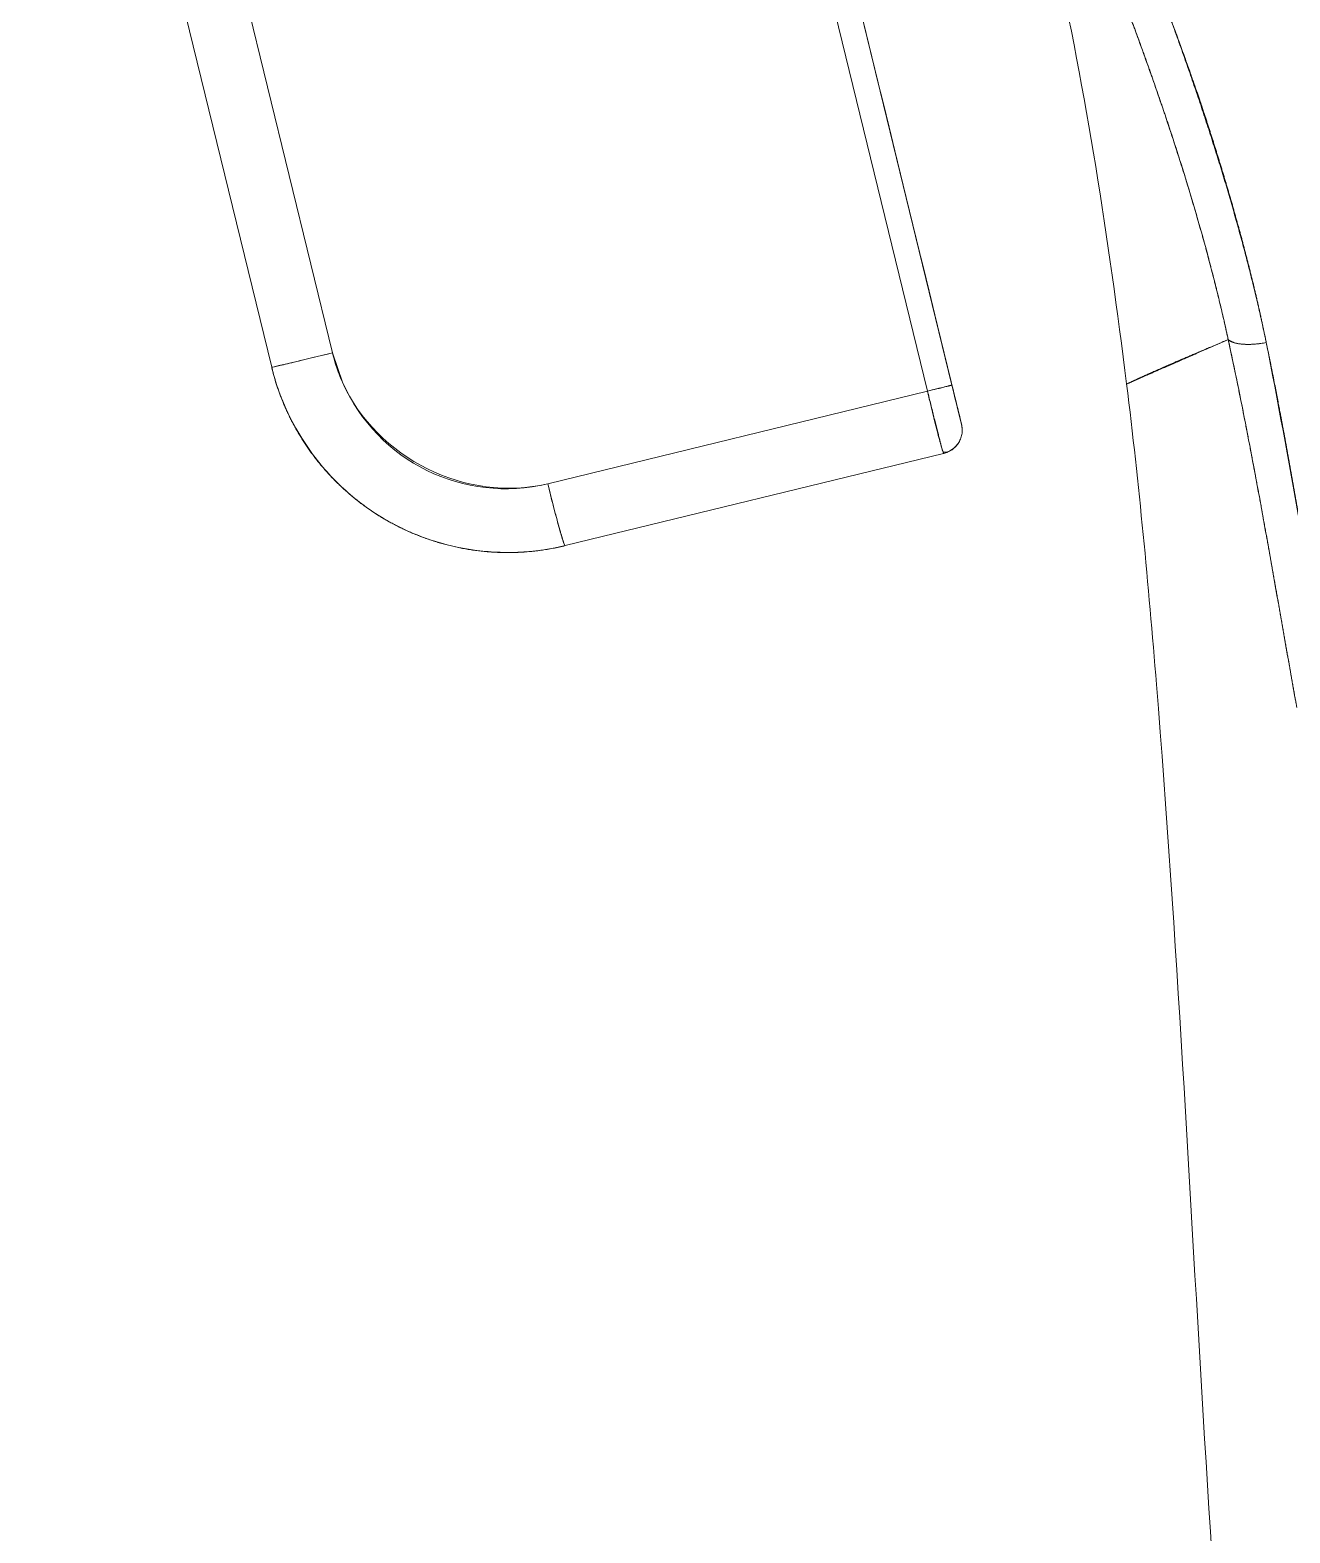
# Model space of a CAD drawing. Header units: millimetres. Extents: x 15137 to 17513, y -10160 to -6800.
# Drawn here: x 17014.27 to 17029.83, y -8342.98 to -8324.4 of the extents above; entities that cross this region are included whole.
import ezdxf

# ---------------------------------------------------------------- set-up
doc = ezdxf.new("R2010")
doc.units = ezdxf.units.MM

msp = doc.modelspace()

# ---------------------------------------------------------------- linework, layer by layer
at = {"linetype": 'Continuous', "lineweight": 18}
for p, q in [((17018.01, -8328.394), (17015.026, -8316.152)), ((17015.026, -8316.152), (17018.01, -8328.394)), ((17014.274, -8316.33), (17017.258, -8328.572)), ((17017.258, -8328.572), (17014.274, -8316.33)), ((17023.1, -8319.6), (17025.359, -8328.867)), ((17025.359, -8328.867), (17023.1, -8319.6)), ((17025.66, -8328.791), (17023.401, -8319.524)), ((17025.779, -8329.274), (17023.403, -8319.524)), ((17018.133, -8328.757), (17018.01, -8328.394)), ((17025.359, -8328.867), (17020.668, -8330.01)), ((17020.668, -8330.01), (17025.359, -8328.867)), ((17025.779, -8329.274), (17025.779, -8329.274)), ((17020.883, -8330.776), (17025.558, -8329.636)), ((17025.558, -8329.636), (17020.883, -8330.776))]:
    msp.add_line(p, q, dxfattribs=at)
for centre, major_axis, ratio, start_param, end_param in [((17018.035, -8328.382), (0.777, 0.189), 0.006064, 3.141593, 4.678013), ((17025.368, -8328.862), (0.291, 0.071), 0.006063, 4.677992, 6.280997), ((17020.694, -8329.999), (0.189, -0.777), 0.03437, 4.718449, 6.283185)]:
    msp.add_ellipse(centre, major_axis=major_axis, ratio=ratio, start_param=start_param, end_param=end_param, dxfattribs=at)
for points, knots in [([(17016.868, -8229.691), (17018.514, -8231.779), (17023.777, -8238.779), (17031.71, -8251.961), (17037.678, -8264.42), (17042.222, -8274.788), (17047.951, -8292.458), (17051.978, -8314.488), (17053.504, -8332.502), (17055.111, -8348.98), (17056.809, -8366.67), (17058.489, -8384.925), (17060.189, -8403.854), (17061.811, -8422.163), (17062.844, -8433.89), (17063.363, -8439.757)], [0, 0, 0, 0, 0.036359, 0.115956, 0.195553, 0.275151, 0.354748, 0.434345, 0.513942, 0.593539, 0.673136, 0.752733, 0.83233, 0.911927, 1, 1, 1, 1]), ([(17063.363, -8439.757), (17062.844, -8433.89), (17061.811, -8422.163), (17060.189, -8403.854), (17058.489, -8384.925), (17056.809, -8366.67), (17055.111, -8348.98), (17053.504, -8332.502), (17051.978, -8314.488), (17047.951, -8292.458), (17042.222, -8274.788), (17037.678, -8264.42), (17031.71, -8251.961), (17023.777, -8238.779), (17018.514, -8231.779), (17016.868, -8229.691)], [0, 0, 0, 0, 0.088073, 0.16767, 0.247267, 0.326864, 0.406461, 0.486058, 0.565655, 0.645252, 0.724849, 0.804447, 0.884044, 0.963641, 1, 1, 1, 1]), ([(17029.072, -8328.229), (17029.068, -8328.211), (17029.06, -8328.174), (17029.048, -8328.119), (17029.036, -8328.065), (17029.024, -8328.01), (17029.011, -8327.955), (17028.998, -8327.9), (17028.986, -8327.846), (17028.973, -8327.791), (17028.959, -8327.736), (17028.946, -8327.682), (17028.933, -8327.627), (17028.919, -8327.572), (17028.905, -8327.518), (17028.892, -8327.463), (17028.878, -8327.408), (17028.863, -8327.354), (17028.849, -8327.299), (17028.835, -8327.244), (17028.82, -8327.19), (17028.805, -8327.135), (17028.791, -8327.08), (17028.776, -8327.026), (17028.761, -8326.971), (17028.745, -8326.917), (17028.73, -8326.862), (17028.714, -8326.807), (17028.699, -8326.753), (17028.683, -8326.698), (17028.667, -8326.643), (17028.651, -8326.589), (17028.635, -8326.534), (17028.619, -8326.48), (17028.603, -8326.425), (17028.586, -8326.37), (17028.569, -8326.315), (17028.553, -8326.261), (17028.536, -8326.206), (17028.519, -8326.151), (17028.502, -8326.097), (17028.485, -8326.042), (17028.467, -8325.987), (17028.45, -8325.932), (17028.432, -8325.878), (17028.415, -8325.823), (17028.397, -8325.768), (17028.379, -8325.713), (17028.361, -8325.658), (17028.343, -8325.603), (17028.325, -8325.548), (17028.306, -8325.493), (17028.288, -8325.439), (17028.269, -8325.384), (17028.251, -8325.329), (17028.232, -8325.274), (17028.213, -8325.219), (17028.194, -8325.164), (17028.175, -8325.108), (17028.156, -8325.053), (17028.136, -8324.998), (17028.117, -8324.943), (17028.098, -8324.888), (17028.078, -8324.833), (17028.058, -8324.778), (17028.038, -8324.722), (17028.019, -8324.667), (17027.998, -8324.612), (17027.978, -8324.557), (17027.958, -8324.501), (17027.938, -8324.446), (17027.917, -8324.391), (17027.897, -8324.335), (17027.876, -8324.28), (17027.856, -8324.224), (17027.835, -8324.169), (17027.814, -8324.113), (17027.793, -8324.058), (17027.772, -8324.002), (17027.75, -8323.947), (17027.729, -8323.891), (17027.708, -8323.835), (17027.686, -8323.78), (17027.665, -8323.724), (17027.643, -8323.668), (17027.621, -8323.613), (17027.599, -8323.557), (17027.577, -8323.501), (17027.555, -8323.445), (17027.533, -8323.389), (17027.511, -8323.333), (17027.488, -8323.277), (17027.466, -8323.221), (17027.443, -8323.166), (17027.421, -8323.11), (17027.398, -8323.053), (17027.375, -8322.997), (17027.352, -8322.941), (17027.329, -8322.885), (17027.306, -8322.829), (17027.283, -8322.773), (17027.26, -8322.717), (17027.236, -8322.66), (17027.213, -8322.604), (17027.189, -8322.548), (17027.166, -8322.492), (17027.142, -8322.435), (17027.118, -8322.379), (17027.094, -8322.322), (17027.07, -8322.266), (17027.046, -8322.209), (17027.022, -8322.153), (17026.998, -8322.096), (17026.974, -8322.04), (17026.949, -8321.983), (17026.925, -8321.927), (17026.9, -8321.87), (17026.876, -8321.813), (17026.851, -8321.756), (17026.826, -8321.7), (17026.802, -8321.643), (17026.777, -8321.586), (17026.752, -8321.529), (17026.727, -8321.472), (17026.702, -8321.415), (17026.676, -8321.358), (17026.651, -8321.301), (17026.626, -8321.244), (17026.6, -8321.187), (17026.575, -8321.13), (17026.549, -8321.073), (17026.524, -8321.016), (17026.498, -8320.958), (17026.472, -8320.901), (17026.447, -8320.844), (17026.421, -8320.786), (17026.395, -8320.729), (17026.369, -8320.672), (17026.343, -8320.614), (17026.317, -8320.557), (17026.291, -8320.499), (17026.264, -8320.442), (17026.238, -8320.384), (17026.212, -8320.326), (17026.186, -8320.268), (17026.159, -8320.211), (17026.133, -8320.153), (17026.106, -8320.095), (17026.08, -8320.037), (17026.054, -8319.979), (17026.027, -8319.921), (17026, -8319.863), (17025.974, -8319.805), (17025.947, -8319.747), (17025.921, -8319.689), (17025.894, -8319.63), (17025.867, -8319.572), (17025.841, -8319.514), (17025.814, -8319.455), (17025.787, -8319.397), (17025.76, -8319.338), (17025.734, -8319.28), (17025.707, -8319.221), (17025.68, -8319.162), (17025.653, -8319.103), (17025.627, -8319.045), (17025.6, -8318.986), (17025.573, -8318.927), (17025.547, -8318.868), (17025.52, -8318.808), (17025.493, -8318.749), (17025.467, -8318.69), (17025.44, -8318.631), (17025.414, -8318.571), (17025.387, -8318.512), (17025.361, -8318.452), (17025.334, -8318.392), (17025.308, -8318.332), (17025.29, -8318.293), (17025.281, -8318.273)], [0, 0, 0, 0, 0.004549, 0.009105, 0.013666, 0.018233, 0.022806, 0.027386, 0.031972, 0.036565, 0.041165, 0.045772, 0.050386, 0.055008, 0.059636, 0.064272, 0.068916, 0.073568, 0.078228, 0.082896, 0.087572, 0.092256, 0.096949, 0.101651, 0.106361, 0.11108, 0.115808, 0.120545, 0.125292, 0.130047, 0.134812, 0.139587, 0.144371, 0.149165, 0.153969, 0.158783, 0.163608, 0.168442, 0.173287, 0.178142, 0.183007, 0.187884, 0.192771, 0.197669, 0.202578, 0.207498, 0.212429, 0.217371, 0.222325, 0.22729, 0.232267, 0.237256, 0.242256, 0.247268, 0.252293, 0.257329, 0.262377, 0.267438, 0.272511, 0.277597, 0.282695, 0.287806, 0.292929, 0.298066, 0.303215, 0.308378, 0.313553, 0.318742, 0.323944, 0.32916, 0.334389, 0.339632, 0.344888, 0.350158, 0.355443, 0.360741, 0.366053, 0.37138, 0.376721, 0.382076, 0.387446, 0.39283, 0.398229, 0.403643, 0.409072, 0.414515, 0.419974, 0.425448, 0.430937, 0.436442, 0.441962, 0.447498, 0.453049, 0.458616, 0.464199, 0.469798, 0.475413, 0.481044, 0.486691, 0.492355, 0.498035, 0.503732, 0.509445, 0.515175, 0.520922, 0.526686, 0.532467, 0.538265, 0.54408, 0.549913, 0.555763, 0.56163, 0.567516, 0.573419, 0.57934, 0.585279, 0.591235, 0.59721, 0.603204, 0.609215, 0.615245, 0.621294, 0.627361, 0.633447, 0.639552, 0.645676, 0.651819, 0.657981, 0.664162, 0.670363, 0.676583, 0.682823, 0.689082, 0.695361, 0.70166, 0.707979, 0.714318, 0.720678, 0.727057, 0.733457, 0.739877, 0.746318, 0.75278, 0.759262, 0.765765, 0.772289, 0.778834, 0.785401, 0.791988, 0.798597, 0.805228, 0.81188, 0.818553, 0.825249, 0.831966, 0.838705, 0.845467, 0.85225, 0.859056, 0.865884, 0.872734, 0.879608, 0.886503, 0.893422, 0.900363, 0.907328, 0.914315, 0.921326, 0.92836, 0.935417, 0.942498, 0.949602, 0.95673, 0.963881, 0.971057, 0.978256, 0.98548, 0.992728, 1, 1, 1, 1]), ([(17025.281, -8318.273), (17025.433, -8318.618), (17025.592, -8318.968), (17025.918, -8319.683), (17026.085, -8320.047), (17026.424, -8320.793), (17026.596, -8321.174), (17026.939, -8321.956), (17027.111, -8322.357), (17027.451, -8323.18), (17027.619, -8323.602), (17027.866, -8324.252), (17027.947, -8324.471), (17028.107, -8324.915), (17028.186, -8325.14), (17028.34, -8325.595), (17028.416, -8325.826), (17028.563, -8326.292), (17028.634, -8326.528), (17028.771, -8327.005), (17028.836, -8327.246), (17028.96, -8327.734), (17029.019, -8327.98), (17029.072, -8328.229)], [0, 0, 0, 0, 0.125, 0.125, 0.25, 0.25, 0.375, 0.375, 0.5, 0.5, 0.625, 0.625, 0.6875, 0.6875, 0.75, 0.75, 0.8125, 0.8125, 0.875, 0.875, 0.9375, 0.9375, 1, 1, 1, 1]), ([(17025.861, -8318.421), (17025.869, -8318.44), (17025.887, -8318.481), (17025.914, -8318.543), (17025.942, -8318.606), (17025.97, -8318.671), (17026, -8318.737), (17026.03, -8318.805), (17026.061, -8318.875), (17026.093, -8318.946), (17026.125, -8319.02), (17026.159, -8319.095), (17026.193, -8319.171), (17026.228, -8319.25), (17026.264, -8319.33), (17026.301, -8319.412), (17026.339, -8319.495), (17026.377, -8319.581), (17026.416, -8319.668), (17026.457, -8319.757), (17026.498, -8319.848), (17026.539, -8319.941), (17026.582, -8320.035), (17026.626, -8320.132), (17026.67, -8320.231), (17026.715, -8320.331), (17026.761, -8320.433), (17026.833, -8320.592), (17026.928, -8320.804), (17027.043, -8321.063), (17027.152, -8321.309), (17027.253, -8321.54), (17027.348, -8321.758), (17027.435, -8321.96), (17027.515, -8322.148), (17027.589, -8322.32), (17027.655, -8322.477), (17027.714, -8322.618), (17027.766, -8322.742), (17027.816, -8322.865), (17027.867, -8322.99), (17027.921, -8323.124), (17027.974, -8323.257), (17028.027, -8323.39), (17028.078, -8323.521), (17028.129, -8323.653), (17028.179, -8323.783), (17028.229, -8323.913), (17028.277, -8324.043), (17028.325, -8324.172), (17028.372, -8324.3), (17028.419, -8324.427), (17028.464, -8324.554), (17028.509, -8324.68), (17028.553, -8324.805), (17028.597, -8324.929), (17028.639, -8325.053), (17028.681, -8325.176), (17028.722, -8325.298), (17028.763, -8325.42), (17028.802, -8325.54), (17028.841, -8325.66), (17028.879, -8325.779), (17028.916, -8325.897), (17028.953, -8326.015), (17028.989, -8326.131), (17029.024, -8326.247), (17029.058, -8326.361), (17029.091, -8326.475), (17029.124, -8326.588), (17029.156, -8326.7), (17029.187, -8326.811), (17029.217, -8326.921), (17029.247, -8327.031), (17029.276, -8327.139), (17029.304, -8327.246), (17029.331, -8327.353), (17029.358, -8327.458), (17029.384, -8327.563), (17029.409, -8327.666), (17029.433, -8327.768), (17029.456, -8327.87), (17029.479, -8327.97), (17029.501, -8328.07), (17029.522, -8328.168), (17029.536, -8328.233), (17029.543, -8328.266)], [0, 0, 0, 0, 0.007381, 0.014946, 0.022695, 0.030627, 0.038742, 0.047039, 0.055519, 0.064182, 0.073026, 0.082051, 0.091258, 0.100645, 0.110213, 0.119961, 0.129888, 0.139995, 0.15028, 0.160743, 0.171383, 0.182201, 0.193195, 0.204364, 0.215709, 0.227229, 0.238923, 0.250789, 0.28154, 0.310465, 0.337573, 0.362874, 0.386378, 0.408096, 0.428035, 0.446207, 0.462618, 0.477278, 0.490192, 0.501369, 0.515099, 0.528692, 0.542149, 0.55547, 0.568656, 0.581708, 0.594625, 0.607409, 0.620061, 0.632579, 0.644966, 0.657222, 0.669347, 0.681342, 0.693208, 0.704945, 0.716553, 0.728034, 0.739388, 0.750615, 0.761716, 0.772692, 0.783543, 0.79427, 0.804874, 0.815354, 0.825713, 0.835949, 0.846064, 0.856058, 0.865933, 0.875688, 0.885323, 0.894841, 0.90424, 0.913522, 0.922687, 0.931736, 0.940669, 0.949487, 0.95819, 0.966778, 0.975253, 0.983615, 0.991864, 1, 1, 1, 1]), ([(17029.543, -8328.266), (17029.539, -8328.249), (17029.532, -8328.214), (17029.521, -8328.162), (17029.51, -8328.11), (17029.499, -8328.058), (17029.488, -8328.006), (17029.477, -8327.955), (17029.466, -8327.903), (17029.454, -8327.852), (17029.442, -8327.801), (17029.431, -8327.749), (17029.419, -8327.698), (17029.407, -8327.647), (17029.395, -8327.596), (17029.383, -8327.546), (17029.37, -8327.495), (17029.358, -8327.444), (17029.345, -8327.394), (17029.333, -8327.344), (17029.32, -8327.293), (17029.307, -8327.243), (17029.294, -8327.193), (17029.281, -8327.143), (17029.268, -8327.093), (17029.255, -8327.044), (17029.242, -8326.994), (17029.229, -8326.945), (17029.215, -8326.895), (17029.202, -8326.846), (17029.188, -8326.797), (17029.175, -8326.748), (17029.161, -8326.699), (17029.147, -8326.65), (17029.134, -8326.601), (17029.12, -8326.552), (17029.106, -8326.504), (17029.092, -8326.455), (17029.078, -8326.407), (17029.063, -8326.358), (17029.049, -8326.31), (17029.035, -8326.262), (17029.021, -8326.214), (17029.006, -8326.166), (17028.992, -8326.118), (17028.977, -8326.071), (17028.963, -8326.023), (17028.948, -8325.976), (17028.933, -8325.928), (17028.919, -8325.881), (17028.904, -8325.834), (17028.889, -8325.786), (17028.874, -8325.739), (17028.859, -8325.693), (17028.844, -8325.646), (17028.829, -8325.599), (17028.814, -8325.552), (17028.799, -8325.506), (17028.784, -8325.459), (17028.768, -8325.411), (17028.749, -8325.353), (17028.723, -8325.277), (17028.689, -8325.177), (17028.646, -8325.053), (17028.594, -8324.905), (17028.533, -8324.734), (17028.463, -8324.54), (17028.383, -8324.324), (17028.275, -8324.036), (17028.147, -8323.706), (17028.012, -8323.364), (17027.899, -8323.084), (17027.813, -8322.872), (17027.745, -8322.707), (17027.688, -8322.569), (17027.631, -8322.432), (17027.574, -8322.296), (17027.516, -8322.16), (17027.459, -8322.026), (17027.402, -8321.892), (17027.344, -8321.759), (17027.287, -8321.626), (17027.23, -8321.495), (17027.172, -8321.364), (17027.115, -8321.234), (17027.058, -8321.104), (17027.001, -8320.976), (17026.944, -8320.848), (17026.887, -8320.721), (17026.831, -8320.594), (17026.774, -8320.468), (17026.718, -8320.343), (17026.662, -8320.218), (17026.606, -8320.094), (17026.551, -8319.971), (17026.495, -8319.848), (17026.44, -8319.726), (17026.386, -8319.605), (17026.331, -8319.484), (17026.277, -8319.364), (17026.224, -8319.244), (17026.17, -8319.125), (17026.118, -8319.006), (17026.065, -8318.888), (17026.013, -8318.77), (17025.962, -8318.653), (17025.911, -8318.537), (17025.877, -8318.459), (17025.861, -8318.421)], [0, 0, 0, 0, 0.00435, 0.008698, 0.013045, 0.017391, 0.021734, 0.026077, 0.030417, 0.034757, 0.039094, 0.04343, 0.047765, 0.052097, 0.056429, 0.060759, 0.065087, 0.069414, 0.073739, 0.078063, 0.082385, 0.086706, 0.091026, 0.095343, 0.09966, 0.103975, 0.108288, 0.1126, 0.116911, 0.12122, 0.125528, 0.129834, 0.134139, 0.138442, 0.142745, 0.147045, 0.151345, 0.155642, 0.159939, 0.164234, 0.168528, 0.17282, 0.177111, 0.181401, 0.185689, 0.189976, 0.194261, 0.198545, 0.202828, 0.20711, 0.21139, 0.215668, 0.219946, 0.224222, 0.228497, 0.23277, 0.237043, 0.241313, 0.245583, 0.249851, 0.254622, 0.261674, 0.271007, 0.282621, 0.296516, 0.312692, 0.331149, 0.351887, 0.374907, 0.415035, 0.449258, 0.477576, 0.499988, 0.514272, 0.528557, 0.542842, 0.557128, 0.571414, 0.585701, 0.599988, 0.614275, 0.628562, 0.64285, 0.657138, 0.671426, 0.685715, 0.700003, 0.714291, 0.72858, 0.742868, 0.757156, 0.771444, 0.785732, 0.80002, 0.814307, 0.828594, 0.842881, 0.857167, 0.871453, 0.885739, 0.900024, 0.914308, 0.928592, 0.942875, 0.957158, 0.971439, 0.98572, 1, 1, 1, 1]), ([(17027.817, -8328.777), (17027.819, -8328.776), (17027.835, -8328.77), (17027.89, -8328.746), (17027.914, -8328.736), (17027.973, -8328.71), (17028.01, -8328.694), (17028.099, -8328.655), (17028.151, -8328.632), (17028.276, -8328.578), (17028.348, -8328.546), (17028.475, -8328.491), (17028.52, -8328.471), (17028.618, -8328.428), (17028.67, -8328.405), (17028.832, -8328.334), (17028.949, -8328.283), (17029.072, -8328.229)], [0, 0, 0, 0, 0.25, 0.25, 0.375, 0.375, 0.5, 0.5, 0.625, 0.625, 0.75, 0.75, 0.8125, 0.8125, 0.875, 0.875, 1, 1, 1, 1]), ([(17029.072, -8328.229), (17029.062, -8328.234), (17029.042, -8328.242), (17029.012, -8328.255), (17028.983, -8328.268), (17028.953, -8328.28), (17028.924, -8328.293), (17028.895, -8328.305), (17028.867, -8328.317), (17028.838, -8328.329), (17028.81, -8328.341), (17028.782, -8328.353), (17028.755, -8328.364), (17028.728, -8328.376), (17028.701, -8328.387), (17028.675, -8328.398), (17028.649, -8328.41), (17028.623, -8328.42), (17028.598, -8328.431), (17028.573, -8328.442), (17028.549, -8328.452), (17028.525, -8328.462), (17028.501, -8328.472), (17028.478, -8328.482), (17028.456, -8328.492), (17028.434, -8328.501), (17028.412, -8328.511), (17028.391, -8328.52), (17028.37, -8328.529), (17028.35, -8328.537), (17028.331, -8328.546), (17028.312, -8328.554), (17028.293, -8328.563), (17028.275, -8328.571), (17028.257, -8328.579), (17028.24, -8328.586), (17028.223, -8328.594), (17028.206, -8328.601), (17028.19, -8328.608), (17028.174, -8328.615), (17028.159, -8328.622), (17028.144, -8328.629), (17028.13, -8328.636), (17028.116, -8328.642), (17028.102, -8328.648), (17028.088, -8328.654), (17028.075, -8328.66), (17028.062, -8328.666), (17028.05, -8328.672), (17028.038, -8328.678), (17028.026, -8328.683), (17028.014, -8328.688), (17028.003, -8328.693), (17027.992, -8328.698), (17027.982, -8328.703), (17027.972, -8328.708), (17027.962, -8328.712), (17027.953, -8328.717), (17027.943, -8328.721), (17027.935, -8328.725), (17027.926, -8328.729), (17027.918, -8328.733), (17027.91, -8328.736), (17027.903, -8328.74), (17027.896, -8328.743), (17027.889, -8328.746), (17027.882, -8328.749), (17027.876, -8328.752), (17027.87, -8328.755), (17027.865, -8328.758), (17027.86, -8328.76), (17027.855, -8328.762), (17027.85, -8328.764), (17027.846, -8328.766), (17027.842, -8328.768), (17027.838, -8328.77), (17027.835, -8328.771), (17027.832, -8328.772), (17027.829, -8328.774), (17027.827, -8328.775), (17027.824, -8328.775), (17027.822, -8328.776), (17027.821, -8328.777), (17027.819, -8328.777), (17027.818, -8328.777), (17027.817, -8328.777), (17027.817, -8328.777), (17027.817, -8328.777)], [0, 0, 0, 0, 0.010185, 0.020378, 0.03058, 0.040791, 0.051013, 0.061245, 0.07149, 0.081748, 0.09202, 0.102307, 0.11261, 0.122931, 0.133269, 0.143627, 0.154005, 0.164404, 0.174826, 0.185271, 0.195742, 0.206238, 0.216762, 0.227315, 0.237897, 0.24851, 0.259156, 0.269837, 0.280552, 0.291305, 0.302095, 0.312926, 0.323798, 0.334713, 0.345672, 0.356677, 0.367729, 0.37883, 0.389981, 0.401184, 0.412441, 0.423752, 0.435121, 0.446547, 0.458033, 0.469581, 0.481191, 0.492865, 0.504603, 0.516405, 0.528272, 0.540204, 0.5522, 0.564262, 0.576389, 0.588583, 0.600842, 0.613168, 0.62556, 0.638019, 0.650545, 0.663139, 0.6758, 0.688529, 0.701327, 0.714192, 0.727127, 0.74013, 0.753202, 0.766342, 0.779551, 0.792828, 0.806173, 0.819585, 0.833065, 0.846613, 0.860227, 0.873908, 0.887656, 0.90147, 0.91535, 0.929295, 0.943307, 0.957383, 0.971524, 0.98573, 1, 1, 1, 1]), ([(17029.919, -8332.775), (17029.916, -8332.755), (17029.909, -8332.716), (17029.898, -8332.657), (17029.888, -8332.598), (17029.877, -8332.538), (17029.867, -8332.478), (17029.856, -8332.418), (17029.845, -8332.358), (17029.835, -8332.297), (17029.824, -8332.235), (17029.813, -8332.174), (17029.802, -8332.112), (17029.791, -8332.05), (17029.78, -8331.987), (17029.769, -8331.924), (17029.758, -8331.861), (17029.747, -8331.797), (17029.736, -8331.734), (17029.724, -8331.669), (17029.713, -8331.605), (17029.702, -8331.54), (17029.69, -8331.475), (17029.679, -8331.409), (17029.667, -8331.343), (17029.655, -8331.277), (17029.644, -8331.211), (17029.632, -8331.144), (17029.62, -8331.077), (17029.608, -8331.009), (17029.596, -8330.942), (17029.584, -8330.874), (17029.572, -8330.805), (17029.559, -8330.737), (17029.547, -8330.668), (17029.535, -8330.598), (17029.522, -8330.529), (17029.509, -8330.459), (17029.497, -8330.388), (17029.484, -8330.318), (17029.471, -8330.247), (17029.458, -8330.176), (17029.445, -8330.104), (17029.431, -8330.033), (17029.418, -8329.961), (17029.405, -8329.888), (17029.391, -8329.816), (17029.377, -8329.743), (17029.363, -8329.67), (17029.349, -8329.596), (17029.335, -8329.523), (17029.321, -8329.449), (17029.307, -8329.374), (17029.292, -8329.3), (17029.278, -8329.225), (17029.263, -8329.15), (17029.248, -8329.074), (17029.233, -8328.999), (17029.217, -8328.923), (17029.202, -8328.847), (17029.186, -8328.77), (17029.171, -8328.694), (17029.155, -8328.617), (17029.138, -8328.54), (17029.122, -8328.463), (17029.106, -8328.385), (17029.089, -8328.307), (17029.078, -8328.255), (17029.072, -8328.229)], [0, 0, 0, 0, 0.012536, 0.025149, 0.037838, 0.050605, 0.063449, 0.07637, 0.089369, 0.102445, 0.1156, 0.128832, 0.142143, 0.155532, 0.168999, 0.182545, 0.196171, 0.209875, 0.223658, 0.237522, 0.251464, 0.265487, 0.27959, 0.293773, 0.308036, 0.322381, 0.336806, 0.351312, 0.3659, 0.380569, 0.395321, 0.410154, 0.425069, 0.440067, 0.455146, 0.470309, 0.485554, 0.500881, 0.516292, 0.531785, 0.547362, 0.563021, 0.578765, 0.594592, 0.610502, 0.626497, 0.642575, 0.658738, 0.674985, 0.691317, 0.707733, 0.724234, 0.740821, 0.757493, 0.77425, 0.791094, 0.808023, 0.825039, 0.842141, 0.85933, 0.876606, 0.893969, 0.91142, 0.928959, 0.946586, 0.964302, 0.982106, 1, 1, 1, 1]), ([(17029.072, -8328.229), (17029.151, -8328.591), (17029.226, -8328.958), (17029.37, -8329.702), (17029.44, -8330.078), (17029.578, -8330.838), (17029.645, -8331.222), (17029.781, -8331.995), (17029.85, -8332.384), (17029.919, -8332.775)], [0, 0, 0, 0, 0.25, 0.25, 0.5, 0.5, 0.75, 0.75, 1, 1, 1, 1]), ([(17030.331, -8332.739), (17030.328, -8332.717), (17030.32, -8332.673), (17030.309, -8332.608), (17030.298, -8332.543), (17030.288, -8332.477), (17030.277, -8332.412), (17030.266, -8332.346), (17030.255, -8332.281), (17030.244, -8332.216), (17030.233, -8332.15), (17030.222, -8332.085), (17030.211, -8332.02), (17030.201, -8331.955), (17030.19, -8331.89), (17030.179, -8331.824), (17030.168, -8331.759), (17030.157, -8331.694), (17030.147, -8331.629), (17030.136, -8331.564), (17030.125, -8331.499), (17030.114, -8331.434), (17030.104, -8331.37), (17030.093, -8331.305), (17030.082, -8331.24), (17030.071, -8331.175), (17030.06, -8331.111), (17030.05, -8331.046), (17030.039, -8330.982), (17030.028, -8330.917), (17030.017, -8330.853), (17030.007, -8330.788), (17029.996, -8330.724), (17029.985, -8330.66), (17029.974, -8330.595), (17029.963, -8330.531), (17029.94, -8330.395), (17029.904, -8330.187), (17029.856, -8329.908), (17029.806, -8329.631), (17029.771, -8329.441), (17029.752, -8329.336), (17029.747, -8329.311), (17029.741, -8329.278), (17029.734, -8329.237), (17029.724, -8329.188), (17029.714, -8329.132), (17029.701, -8329.067), (17029.687, -8328.994), (17029.672, -8328.913), (17029.655, -8328.824), (17029.636, -8328.727), (17029.615, -8328.623), (17029.593, -8328.511), (17029.568, -8328.391), (17029.551, -8328.308), (17029.543, -8328.266)], [0, 0, 0, 0, 0.01424, 0.028482, 0.042724, 0.056969, 0.071214, 0.085461, 0.09971, 0.113959, 0.12821, 0.142463, 0.156716, 0.170971, 0.185228, 0.199485, 0.213743, 0.228003, 0.242264, 0.256526, 0.270789, 0.285053, 0.299318, 0.313584, 0.327851, 0.342119, 0.356387, 0.370657, 0.384928, 0.399199, 0.413471, 0.427745, 0.44202, 0.456296, 0.470573, 0.484851, 0.49913, 0.561646, 0.624187, 0.686757, 0.749357, 0.753121, 0.758733, 0.766192, 0.775499, 0.786655, 0.79966, 0.814514, 0.831218, 0.849773, 0.870179, 0.892436, 0.916547, 0.94251, 0.970328, 1, 1, 1, 1]), ([(17017.258, -8328.572), (17017.258, -8328.572), (17017.283, -8328.567), (17017.376, -8328.546), (17017.508, -8328.515), (17017.729, -8328.462), (17017.921, -8328.415), (17018.01, -8328.394)], [0, 0, 0, 0, 0.251052, 0.376594, 0.502136, 0.75322, 1, 1, 1, 1]), ([(17017.258, -8328.572), (17017.26, -8328.58), (17017.264, -8328.597), (17017.271, -8328.623), (17017.278, -8328.648), (17017.285, -8328.674), (17017.292, -8328.699), (17017.299, -8328.724), (17017.307, -8328.75), (17017.315, -8328.775), (17017.323, -8328.801), (17017.332, -8328.826), (17017.341, -8328.852), (17017.35, -8328.878), (17017.359, -8328.903), (17017.369, -8328.929), (17017.379, -8328.954), (17017.389, -8328.98), (17017.399, -8329.005), (17017.41, -8329.03), (17017.421, -8329.056), (17017.432, -8329.081), (17017.443, -8329.107), (17017.455, -8329.132), (17017.467, -8329.157), (17017.479, -8329.183), (17017.492, -8329.208), (17017.504, -8329.233), (17017.518, -8329.258), (17017.531, -8329.283), (17017.545, -8329.308), (17017.558, -8329.333), (17017.573, -8329.358), (17017.587, -8329.383), (17017.602, -8329.408), (17017.617, -8329.433), (17017.632, -8329.457), (17017.648, -8329.482), (17017.664, -8329.506), (17017.68, -8329.531), (17017.696, -8329.555), (17017.713, -8329.579), (17017.73, -8329.603), (17017.747, -8329.627), (17017.765, -8329.651), (17017.783, -8329.675), (17017.801, -8329.699), (17017.819, -8329.722), (17017.838, -8329.746), (17017.857, -8329.769), (17017.877, -8329.792), (17017.896, -8329.815), (17017.916, -8329.838), (17017.936, -8329.861), (17017.957, -8329.884), (17017.978, -8329.906), (17017.999, -8329.929), (17018.02, -8329.951), (17018.042, -8329.973), (17018.063, -8329.995), (17018.086, -8330.017), (17018.108, -8330.038), (17018.131, -8330.06), (17018.154, -8330.081), (17018.177, -8330.102), (17018.201, -8330.123), (17018.225, -8330.143), (17018.249, -8330.164), (17018.273, -8330.184), (17018.298, -8330.204), (17018.323, -8330.224), (17018.348, -8330.243), (17018.374, -8330.263), (17018.4, -8330.282), (17018.426, -8330.301), (17018.452, -8330.319), (17018.479, -8330.338), (17018.506, -8330.356), (17018.533, -8330.374), (17018.561, -8330.392), (17018.588, -8330.409), (17018.616, -8330.426), (17018.644, -8330.443), (17018.673, -8330.46), (17018.702, -8330.476), (17018.731, -8330.492), (17018.76, -8330.508), (17018.789, -8330.524), (17018.819, -8330.539), (17018.849, -8330.554), (17018.879, -8330.568), (17018.91, -8330.583), (17018.94, -8330.597), (17018.971, -8330.611), (17019.003, -8330.624), (17019.034, -8330.637), (17019.066, -8330.65), (17019.097, -8330.662), (17019.13, -8330.674), (17019.162, -8330.686), (17019.194, -8330.697), (17019.227, -8330.709), (17019.26, -8330.719), (17019.293, -8330.73), (17019.326, -8330.74), (17019.36, -8330.749), (17019.393, -8330.759), (17019.427, -8330.767), (17019.461, -8330.776), (17019.496, -8330.784), (17019.53, -8330.792), (17019.565, -8330.799), (17019.599, -8330.806), (17019.634, -8330.813), (17019.669, -8330.819), (17019.705, -8330.825), (17019.74, -8330.83), (17019.776, -8330.835), (17019.811, -8330.84), (17019.847, -8330.844), (17019.883, -8330.847), (17019.919, -8330.851), (17019.955, -8330.854), (17019.991, -8330.856), (17020.028, -8330.858), (17020.064, -8330.86), (17020.101, -8330.861), (17020.138, -8330.861), (17020.175, -8330.861), (17020.211, -8330.861), (17020.248, -8330.861), (17020.285, -8330.859), (17020.323, -8330.858), (17020.36, -8330.856), (17020.397, -8330.853), (17020.434, -8330.85), (17020.472, -8330.847), (17020.509, -8330.843), (17020.546, -8330.838), (17020.584, -8330.833), (17020.621, -8330.828), (17020.659, -8330.822), (17020.696, -8330.815), (17020.733, -8330.809), (17020.771, -8330.801), (17020.808, -8330.793), (17020.846, -8330.785), (17020.871, -8330.779), (17020.883, -8330.776)], [0, 0, 0, 0, 0.005547, 0.011112, 0.016696, 0.022297, 0.027916, 0.033553, 0.039207, 0.04488, 0.050571, 0.05628, 0.062006, 0.067751, 0.073514, 0.079294, 0.085093, 0.090909, 0.096743, 0.102596, 0.108466, 0.114354, 0.12026, 0.126185, 0.132127, 0.138087, 0.144065, 0.15006, 0.156074, 0.162106, 0.168156, 0.174224, 0.180309, 0.186413, 0.192535, 0.198674, 0.204832, 0.211007, 0.217201, 0.223412, 0.229641, 0.235889, 0.242154, 0.248437, 0.254738, 0.261058, 0.267395, 0.27375, 0.280123, 0.286514, 0.292923, 0.29935, 0.305794, 0.312257, 0.318738, 0.325237, 0.331753, 0.338288, 0.344841, 0.351411, 0.358, 0.364606, 0.371231, 0.377873, 0.384534, 0.391212, 0.397909, 0.404623, 0.411355, 0.418105, 0.424874, 0.43166, 0.438464, 0.445286, 0.452126, 0.458984, 0.46586, 0.472754, 0.479666, 0.486596, 0.493544, 0.50051, 0.507494, 0.514496, 0.521516, 0.528553, 0.535609, 0.542683, 0.549774, 0.556884, 0.564012, 0.571157, 0.578321, 0.585502, 0.592702, 0.599919, 0.607155, 0.614408, 0.62168, 0.628969, 0.636276, 0.643602, 0.650945, 0.658306, 0.665685, 0.673083, 0.680498, 0.687931, 0.695382, 0.702851, 0.710338, 0.717843, 0.725367, 0.732908, 0.740467, 0.748044, 0.755638, 0.763251, 0.770882, 0.778531, 0.786198, 0.793883, 0.801586, 0.809307, 0.817045, 0.824802, 0.832577, 0.84037, 0.84818, 0.856009, 0.863856, 0.87172, 0.879603, 0.887504, 0.895422, 0.903359, 0.911313, 0.919286, 0.927276, 0.935285, 0.943311, 0.951356, 0.959418, 0.967499, 0.975597, 0.983713, 0.991848, 1, 1, 1, 1]), ([(17020.883, -8330.776), (17020.5, -8330.869), (17019.901, -8330.891), (17019.138, -8330.696), (17018.604, -8330.442), (17018.132, -8330.085), (17017.608, -8329.496), (17017.351, -8328.954), (17017.258, -8328.572)], [0, 0, 0, 0, 0.25, 0.375, 0.5, 0.625, 0.75, 1, 1, 1, 1]), ([(17017.258, -8328.572), (17017.351, -8328.954), (17017.608, -8329.496), (17018.132, -8330.085), (17018.604, -8330.442), (17019.138, -8330.696), (17019.901, -8330.891), (17020.5, -8330.869), (17020.883, -8330.776)], [0, 0, 0, 0, 0.25, 0.375, 0.5, 0.625, 0.75, 1, 1, 1, 1]), ([(17025.359, -8328.867), (17025.37, -8328.917), (17025.382, -8328.968), (17025.406, -8329.068), (17025.418, -8329.116), (17025.44, -8329.21), (17025.452, -8329.255), (17025.473, -8329.338), (17025.483, -8329.378), (17025.501, -8329.449), (17025.51, -8329.481), (17025.525, -8329.536), (17025.532, -8329.56), (17025.543, -8329.598), (17025.548, -8329.613), (17025.555, -8329.632), (17025.557, -8329.637), (17025.558, -8329.636)], [0, 0, 0, 0, 0.125, 0.125, 0.25, 0.25, 0.375, 0.375, 0.5, 0.5, 0.625, 0.625, 0.75, 0.75, 0.875, 0.875, 1, 1, 1, 1]), ([(17025.66, -8328.791), (17025.686, -8328.9), (17025.7, -8328.958), (17025.762, -8329.208), (17025.778, -8329.272), (17025.779, -8329.274)], [0, 0, 0, 0, 0.5, 0.5, 1, 1, 1, 1]), ([(17025.779, -8329.274), (17025.778, -8329.272), (17025.753, -8329.17), (17025.711, -8329), (17025.687, -8328.902), (17025.66, -8328.791)], [0, 0, 0, 0, 0.5, 0.5, 1, 1, 1, 1]), ([(17027.817, -8328.777), (17027.972, -8330.019), (17028.38, -8334.424), (17028.75, -8341.858), (17029.324, -8349.86), (17029.632, -8354.727), (17029.75, -8356.634)], [0, 0, 0, 0, 0.128688, 0.457333, 0.785979, 1, 1, 1, 1]), ([(17029.75, -8356.634), (17029.632, -8354.727), (17029.324, -8349.86), (17028.75, -8341.858), (17028.38, -8334.424), (17027.972, -8330.019), (17027.817, -8328.777)], [0, 0, 0, 0, 0.214021, 0.542667, 0.871312, 1, 1, 1, 1]), ([(17025.779, -8329.274), (17025.783, -8329.291), (17025.786, -8329.309), (17025.788, -8329.347), (17025.787, -8329.367), (17025.782, -8329.406), (17025.777, -8329.426), (17025.763, -8329.464), (17025.754, -8329.483), (17025.733, -8329.519), (17025.72, -8329.535), (17025.692, -8329.565), (17025.677, -8329.578), (17025.644, -8329.601), (17025.627, -8329.611), (17025.593, -8329.626), (17025.575, -8329.632), (17025.558, -8329.636)], [0, 0, 0, 0, 0.125, 0.125, 0.25, 0.25, 0.375, 0.375, 0.5, 0.5, 0.625, 0.625, 0.75, 0.75, 0.875, 0.875, 1, 1, 1, 1]), ([(17025.559, -8329.636), (17025.597, -8329.627), (17025.649, -8329.603), (17025.709, -8329.551), (17025.746, -8329.502), (17025.773, -8329.446), (17025.791, -8329.369), (17025.788, -8329.312), (17025.779, -8329.274)], [0, 0, 0, 0, 0.239459, 0.368364, 0.500004, 0.631644, 0.760547, 1, 1, 1, 1]), ([(17020.668, -8330.01), (17020.69, -8330.1), (17020.739, -8330.296), (17020.8, -8330.523), (17020.839, -8330.658), (17020.869, -8330.753), (17020.88, -8330.777), (17020.883, -8330.776)], [0, 0, 0, 0, 0.24678, 0.497864, 0.623406, 0.748948, 1, 1, 1, 1])]:
    msp.add_open_spline(points, degree=3, knots=knots, dxfattribs=at)
for points, degree in [([(17025.281, -8318.273), (17026.729, -8321.571), (17027.37, -8325.203), (17027.817, -8328.777)], 3), ([(17027.817, -8328.777), (17027.37, -8325.203), (17026.729, -8321.571), (17025.281, -8318.273)], 3), ([(17023.401, -8319.524), (17024.154, -8322.613), (17024.907, -8325.702), (17025.66, -8328.791)], 3), ([(17029.072, -8328.229), (17028.98, -8328.27), (17028.891, -8328.309), (17028.806, -8328.346)], 3), ([(17029.543, -8328.266), (17029.821, -8329.701), (17030.088, -8331.192), (17030.331, -8332.739)], 3), ([(17018.01, -8328.394), (17018.04, -8328.518), (17018.081, -8328.64), (17018.133, -8328.757)], 3), ([(17018.01, -8328.394), (17018.057, -8328.586), (17018.128, -8328.767), (17018.219, -8328.933)], 3), ([(17020.668, -8330.01), (17019.635, -8330.261), (17018.568, -8329.742), (17018.133, -8328.757)], 3), ([(17018.133, -8328.757), (17018.548, -8329.693), (17019.67, -8330.254), (17020.668, -8330.01)], 3), ([(17025.66, -8328.791), (17025.724, -8329.054), (17025.778, -8329.274), (17025.779, -8329.274)], 3), ([(17025.552, -8329.621), (17025.61, -8329.619)], 1)]:
    msp.add_open_spline(points, degree=degree, dxfattribs=at)
for points, weights in [([(17029.543, -8328.266), (17029.322, -8328.308), (17029.142, -8328.294), (17029.072, -8328.229)], [1.10632668647, 0.964552904013, 0.964557771343, 1.10634128846]), ([(17029.072, -8328.229), (17029.141, -8328.293), (17029.318, -8328.309), (17029.543, -8328.266)], [1.15783384533, 0.984350275627, 0.953880466189, 1.06642441702]), ([(17025.359, -8328.867), (17025.534, -8328.824), (17025.66, -8328.793), (17025.66, -8328.791)], [1.00000874785, 0.797189782699, 0.797329789789, 1.00042876912]), ([(17025.558, -8329.636), (17025.552, -8329.638), (17025.461, -8329.288), (17025.359, -8328.867)], [1.00000842821, 1.00000860481, 1.00000875081, 1.00000874785])]:
    msp.add_rational_spline(points, weights, degree=3, dxfattribs=at)

doc.saveas('drawing.dxf')
